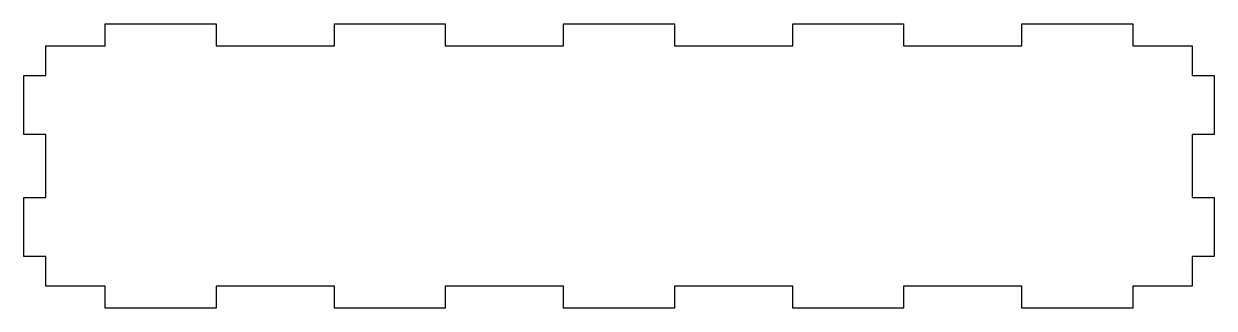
# Model space of a CAD drawing. Header units: millimetres. Extents: x 0 to 322, y 0 to 77.
import ezdxf

# ---------------------------------------------------------------- set-up
doc = ezdxf.new("R2010")
doc.units = ezdxf.units.MM
doc.layers.add('DESIGN_ONLY_CUT', color=7, linetype='Continuous')

msp = doc.modelspace()

# ---------------------------------------------------------------- linework, layer by layer
at = {"layer": 'DESIGN_ONLY_CUT'}
msp.add_lwpolyline([(6, 6), (6, 14), (0, 14), (0, 30), (6, 30), (6, 47), (0, 47), (0, 63), (6, 63), (6, 71), (22, 71), (22, 77), (52, 77), (52, 71), (84, 71), (84, 77), (114, 77), (114, 71), (146, 71), (146, 77), (176, 77), (176, 71), (208, 71), (208, 77), (238, 77), (238, 71), (270, 71), (270, 77), (300, 77), (300, 71), (316, 71), (316, 63), (322, 63), (322, 47), (316, 47), (316, 30), (322, 30), (322, 14), (316, 14), (316, 6), (300, 6), (300, 0), (270, 0), (270, 6), (238, 6), (238, 0), (208, 0), (208, 6), (176, 6), (176, 0), (146, 0), (146, 6), (114, 6), (114, 0), (84, 0), (84, 6), (52, 6), (52, 0), (22, 0), (22, 6), (6, 6)], close=True, dxfattribs=at)

doc.saveas('drawing.dxf')
